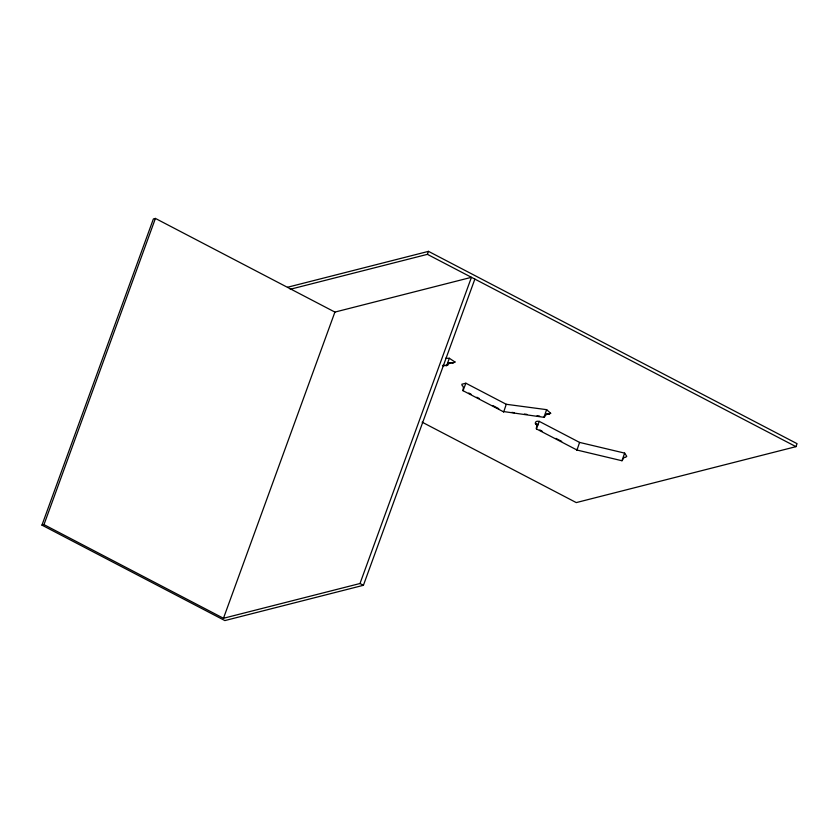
<?xml version="1.0" encoding="UTF-8"?>
<svg xmlns="http://www.w3.org/2000/svg" width="839" height="839" viewBox="0 0 839 839"><rect width="100%" height="100%" fill="white"/><g stroke="black" fill="none" stroke-linecap="round" stroke-linejoin="round"><path stroke-width="1.26" d="M503.243 411.509L544.112 417.329L544.679 416.752A6.806 3.828 -82.4 0 1 549.052 414.193L550.688 413.239M576.655 449.326L576.718 449.977L622.014 460.758L622.444 460.16A6.806 2.349 -76.7 0 1 625.569 457.37L626.743 456.322L624.646 453.112L579.581 442.415L539.204 421.346C534.779 420.192 533.782 424.555 537.83 425.1M455.021 361.955L453.333 362.951L447.911 362.93M452.987 362.888A6.806 5.055 89.5 0 0 447.544 365.364L442.793 365.825M41.95 525.13L153.39 218.937L155.414 218.423L334.908 312.087L471.445 277.321L359.994 583.514L223.468 618.28L43.974 524.616L41.95 525.13L224.873 620.577L363.413 585.297L474.864 279.104M43.974 524.616L155.414 218.423M223.468 618.28L334.908 312.087M290.252 289.266L427.408 254.343L428.488 251.354L797.05 443.663L795.959 446.652L576.267 502.592L422.122 422.164M446.6 365.794L449.337 358.263L455 362.029M465.876 383.213L461.859 384.231L462.184 385.751A6.806 2.622 -62.4 0 1 462.992 389.999L463.013 390.764L465.876 383.213L506.253 404.283L546.661 409.663L550.667 413.312M503.704 411.939L506.253 404.283M535.523 423.894A6.806 2.622 -62.4 0 1 536.331 428.142L536.404 428.897L539.204 421.346M543.924 417.193L546.661 409.663M576.991 450.061L579.581 442.415M621.94 460.695L624.646 453.112M536.404 428.897L576.844 449.945M287.536 287.253L428.488 251.354M445.53 358.295L449.337 358.263M442.457 365.405L447.544 365.364M546.525 413.858L549.052 414.193M511.842 412.379L514.37 412.715M524.469 414.057L526.997 414.393M537.096 415.735L539.624 416.081M427.408 254.343L795.959 446.652M535.46 423.286L537.768 424.492M468.76 393.009L471.067 394.215M476.835 397.225L479.142 398.431M492.986 405.657L498.754 408.666M539.792 429.946L542.099 431.152M555.942 438.378L561.711 441.387M463.128 390.743L503.505 411.802M359.994 583.514L363.413 585.297"/></g></svg>
